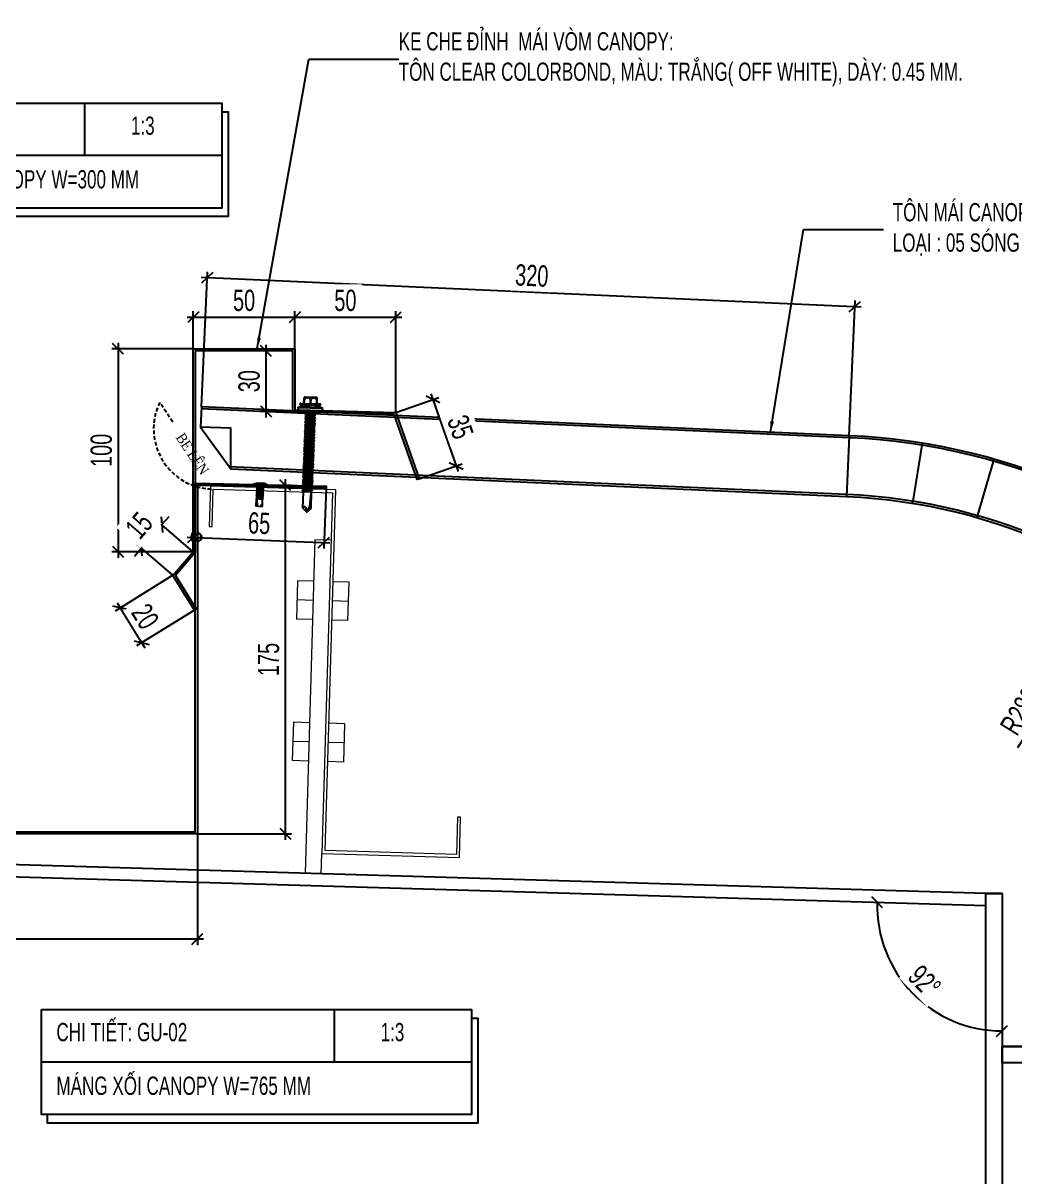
# Model space of a CAD drawing. Header units: inches. Extents: x 340055 to 349452, y -34649 to -30845.
# Drawn here: x 343013.4 to 343176.6, y -33202.3 to -33012.4 of the extents above; entities that cross this region are included whole.
import ezdxf

# ---------------------------------------------------------------- set-up
doc = ezdxf.new("R2010")
doc.units = ezdxf.units.IN
doc.header["$MEASUREMENT"] = 0
doc.linetypes.add('DASHED2', pattern=[9.525, 6.35, -3.175])
doc.linetypes.add('XKITLINE00', pattern=[0])
for name, color, linetype in [('2', 2, 'Continuous'), ('3', 3, 'Continuous'), ('8', 8, 'Continuous'), ('flashing', 6, 'Continuous'), ('ROOFING', 4, 'Continuous'), ('STRUCTURE', 1, 'Continuous')]:
    doc.layers.add(name, color=color, linetype=linetype)
doc.layers.add('Bolt', color=7, linetype='Continuous', lineweight=0)
doc.layers.add('PART', color=20, linetype='Continuous', lineweight=9)
doc.styles.add('DIM', font='SIMPLEX.shx', dxfattribs={"width": 0.7, "bigfont": 'EXTFONT.shx'})
doc.styles.add('ST1H', font='vnshxh.shx', dxfattribs={"width": 0.7})
doc.dimstyles.new('3', dxfattribs={"dimtxt": 3.5, "dimasz": 1.8, "dimexe": 1, "dimexo": 0, "dimgap": 1, "dimtad": 1, "dimdec": 0, "dimlfac": 3, "dimzin": 0, "dimdsep": 46, "dimtxsty": 'ST1H', "dimblk": 'OBLIQUE', "dimcen": 1, "dimdle": 1, "dimclrd": 8, "dimclre": 8, "dimclrt": 3, "dimadec": 0, "dimazin": 0, "dimtfac": 1, "dimtdec": 0, "dimtix": 1, "dimtofl": 0, "dimtmove": 1, "dimatfit": 3, "dimfxl": 0, "dimtolj": 1, "dimtzin": 0, "dimlwd": -1, "dimlwe": -1, "dimarcsym": 0})

# ---------------------------------------------------------------- blocks, each defined once
blk = doc.blocks.new('A$C26A6701F')
at = {"layer": 'STRUCTURE', "color": 1, "linetype": 'Continuous'}
for p, q in [((0, 17.21), (1.33, 17.54)), ((0, 17.08), (0, 17.21)), ((0, 17.21), (4, 17.21)), ((0.4, 17.84), (3.6, 17.84)), ((0.4, 17.57), (1.2, 17.57)), ((0.93, 17.84), (0.93, 18.77)), ((0.97, 17.84), (1.03, 18.61)), ((1.07, 18.91), (2.93, 18.91)), ((1.2, 17.57), (2.8, 17.57)), ((1.33, 17.54), (1.33, 17.57)), ((1.33, 17.54), (2.67, 17.54)), ((1.91, 18.61), (1.97, 17.84)), ((2.04, 17.84), (2.1, 18.61)), ((2.67, 17.54), (2.67, 17.57)), ((2.67, 17.54), (4, 17.21)), ((2.8, 17.57), (3.6, 17.57)), ((2.97, 18.61), (3.04, 17.84)), ((3.07, 17.84), (3.07, 18.77)), ((4, 17.21), (4, 17.08)), ((4, 17.08), (0, 17.08)), ((3.94, 16.71), (0.06, 16.71)), ((1.13, 15.25), (2.9, 15.52)), ((1.39, 15.45), (1.13, 15.25)), ((1.13, 15.25), (1.39, 15.14)), ((1.19, 16.71), (1.14, 16.67)), ((1.14, 16.67), (1.4, 16.71)), ((1.14, 16.67), (1.4, 16.56)), ((1.14, 16.2), (2.91, 16.47)), ((1.4, 16.4), (1.14, 16.2)), ((1.14, 16.2), (1.39, 16.09)), ((1.14, 15.72), (2.91, 16)), ((1.4, 15.93), (1.14, 15.72)), ((1.14, 15.72), (1.39, 15.61)), ((1.39, 16.09), (2.73, 16.28)), ((1.39, 15.93), (1.39, 16.09)), ((1.39, 15.61), (2.73, 15.81)), ((2.7, 15.64), (1.39, 15.45)), ((1.39, 15.45), (1.39, 15.61)), ((1.39, 15.14), (2.73, 15.33)), ((1.4, 16.56), (2.42, 16.71)), ((2.71, 16.59), (1.4, 16.4)), ((1.4, 16.4), (1.4, 16.56)), ((2.71, 16.11), (1.4, 15.93)), ((2.7, 15.64), (2.7, 15.8)), ((2.7, 15.64), (2.9, 15.52)), ((2.7, 15.16), (2.7, 15.33)), ((2.71, 16.59), (2.71, 16.71)), ((2.71, 16.59), (2.91, 16.47)), ((2.71, 16.11), (2.71, 16.28)), ((2.71, 16.11), (2.91, 16)), ((2.73, 16.28), (2.91, 16.47)), ((2.73, 15.81), (2.91, 16)), ((2.73, 15.33), (2.9, 15.52)), ((1.12, 14.3), (2.9, 14.57)), ((1.39, 14.5), (1.12, 14.3)), ((1.12, 14.3), (1.38, 14.19)), ((1.12, 13.82), (2.9, 14.1)), ((1.39, 14.03), (1.12, 13.82)), ((1.12, 13.82), (1.38, 13.72)), ((1.12, 13.35), (2.89, 13.63)), ((1.38, 13.56), (1.12, 13.35)), ((1.12, 13.35), (1.38, 13.24)), ((1.13, 14.77), (2.9, 15.05)), ((1.39, 14.98), (1.13, 14.77)), ((1.13, 14.77), (1.39, 14.66)), ((1.38, 14.19), (2.72, 14.38)), ((1.38, 14.03), (1.38, 14.19)), ((1.38, 13.72), (2.72, 13.91)), ((2.69, 13.74), (1.38, 13.56)), ((1.38, 13.56), (1.38, 13.72)), ((1.38, 13.24), (2.72, 13.44)), ((2.7, 15.16), (1.39, 14.98)), ((1.39, 14.98), (1.39, 15.14)), ((1.39, 14.66), (2.73, 14.86)), ((2.7, 14.69), (1.39, 14.5)), ((1.39, 14.5), (1.39, 14.67)), ((2.7, 14.21), (1.39, 14.03)), ((2.69, 13.74), (2.69, 13.91)), ((2.69, 13.74), (2.89, 13.63)), ((2.69, 13.43), (2.69, 13.27)), ((2.7, 15.16), (2.9, 15.05)), ((2.7, 14.69), (2.7, 14.85)), ((2.7, 14.69), (2.9, 14.57)), ((2.7, 14.21), (2.7, 14.38)), ((2.7, 14.21), (2.9, 14.1)), ((2.72, 14.38), (2.9, 14.57)), ((2.72, 13.91), (2.9, 14.1)), ((2.72, 13.44), (2.89, 13.63)), ((2.73, 14.86), (2.9, 15.05)), ((1.1, 11.93), (2.88, 12.2)), ((1.36, 12.13), (1.1, 11.93)), ((1.1, 11.93), (1.36, 11.82)), ((1.1, 11.45), (2.87, 11.73)), ((1.36, 11.66), (1.1, 11.45)), ((1.1, 11.45), (1.36, 11.34)), ((1.11, 12.88), (2.89, 13.15)), ((1.38, 13.08), (1.11, 12.88)), ((1.11, 12.88), (1.37, 12.77)), ((1.11, 12.4), (2.88, 12.68)), ((1.37, 12.61), (1.11, 12.4)), ((1.11, 12.4), (1.37, 12.29)), ((2.68, 12.32), (1.36, 12.13)), ((1.36, 11.82), (2.7, 12.01)), ((2.67, 11.84), (1.36, 11.66)), ((1.36, 11.66), (1.36, 11.82)), ((1.36, 11.34), (2.7, 11.54)), ((1.37, 12.77), (2.71, 12.96)), ((2.68, 12.79), (1.37, 12.61)), ((1.37, 12.61), (1.37, 12.77)), ((1.37, 12.29), (2.71, 12.49)), ((1.37, 12.13), (1.37, 12.29)), ((2.69, 13.27), (1.38, 13.08)), ((1.38, 13.24), (1.38, 13.08)), ((2.66, 11.37), (2.67, 11.53)), ((2.67, 11.84), (2.67, 12.01)), ((2.67, 11.84), (2.87, 11.73)), ((2.68, 12.79), (2.68, 12.96)), ((2.68, 12.79), (2.88, 12.68)), ((2.68, 12.32), (2.68, 12.48)), ((2.68, 12.32), (2.88, 12.2)), ((2.69, 13.27), (2.89, 13.15)), ((2.7, 12.01), (2.88, 12.2)), ((2.7, 11.54), (2.87, 11.73)), ((2.71, 12.96), (2.89, 13.15)), ((2.71, 12.49), (2.88, 12.68)), ((1.08, 9.55), (2.86, 9.83)), ((1.34, 9.76), (1.08, 9.55)), ((1.08, 9.55), (1.34, 9.45)), ((1.09, 10.98), (2.86, 11.25)), ((1.35, 11.18), (1.09, 10.98)), ((1.09, 10.98), (1.35, 10.87)), ((1.09, 10.5), (2.86, 10.78)), ((1.35, 10.71), (1.09, 10.5)), ((1.09, 10.5), (1.35, 10.39)), ((1.09, 10.03), (2.86, 10.3)), ((1.35, 10.23), (1.09, 10.03)), ((1.09, 10.03), (1.34, 9.92)), ((1.34, 9.92), (2.68, 10.11)), ((2.65, 9.95), (1.34, 9.76)), ((1.34, 9.92), (1.34, 9.76)), ((1.34, 9.45), (2.68, 9.64)), ((2.66, 11.37), (1.35, 11.18)), ((1.35, 11.18), (1.36, 11.34)), ((1.35, 10.87), (2.69, 11.06)), ((2.66, 10.89), (1.35, 10.71)), ((1.35, 10.71), (1.35, 10.87)), ((1.35, 10.39), (2.69, 10.59)), ((2.66, 10.42), (1.35, 10.23)), ((1.35, 10.23), (1.35, 10.39)), ((2.65, 10.1), (2.65, 9.95)), ((2.65, 9.95), (2.86, 9.83)), ((2.65, 9.47), (2.65, 9.64)), ((2.66, 11.37), (2.86, 11.25)), ((2.66, 10.89), (2.67, 11.06)), ((2.66, 10.89), (2.86, 10.78)), ((2.66, 10.42), (2.66, 10.58)), ((2.66, 10.42), (2.86, 10.3)), ((2.68, 10.11), (2.86, 10.3)), ((2.68, 9.64), (2.86, 9.83)), ((2.69, 11.06), (2.86, 11.25)), ((2.69, 10.59), (2.86, 10.78)), ((1.06, 8.13), (2.84, 8.41)), ((1.33, 8.34), (1.06, 8.13)), ((1.06, 8.13), (1.32, 8.02)), ((1.06, 7.65), (2.83, 7.93)), ((1.32, 7.86), (1.06, 7.65)), ((1.06, 7.65), (1.32, 7.55)), ((1.07, 8.6), (2.84, 8.88)), ((1.33, 8.81), (1.07, 8.6)), ((1.07, 8.6), (1.33, 8.5)), ((1.08, 9.08), (2.85, 9.36)), ((1.34, 9.29), (1.08, 9.08)), ((1.08, 9.08), (1.34, 8.97)), ((1.32, 8.02), (2.66, 8.22)), ((2.63, 8.05), (1.32, 7.86)), ((1.32, 7.86), (1.32, 8.02)), ((1.32, 7.55), (2.66, 7.74)), ((2.64, 9), (1.33, 8.81)), ((1.33, 8.81), (1.34, 8.97)), ((1.33, 8.5), (2.67, 8.69)), ((2.64, 8.52), (1.33, 8.34)), ((1.33, 8.34), (1.33, 8.5)), ((2.65, 9.47), (1.34, 9.29)), ((1.34, 9.29), (1.34, 9.45)), ((1.34, 8.97), (2.67, 9.17)), ((2.63, 8.05), (2.63, 8.21)), ((2.63, 8.05), (2.83, 7.93)), ((2.63, 7.57), (2.63, 7.74)), ((2.64, 9), (2.64, 9.16)), ((2.64, 9), (2.84, 8.88)), ((2.64, 8.52), (2.64, 8.69)), ((2.64, 8.52), (2.84, 8.41)), ((2.65, 9.47), (2.85, 9.36)), ((2.66, 8.22), (2.84, 8.41)), ((2.66, 7.74), (2.83, 7.93)), ((2.67, 9.17), (2.85, 9.36)), ((2.67, 8.69), (2.84, 8.88)), ((1.04, 5.76), (2.81, 6.03)), ((1.3, 5.96), (1.04, 5.76)), ((1.04, 5.76), (1.3, 5.65)), ((1.05, 6.71), (2.83, 6.98)), ((1.31, 6.91), (1.05, 6.71)), ((1.05, 6.71), (1.31, 6.6)), ((1.05, 6.23), (2.82, 6.51)), ((1.31, 6.44), (1.05, 6.23)), ((1.05, 6.23), (1.31, 6.12)), ((1.06, 7.18), (2.83, 7.46)), ((1.32, 7.39), (1.06, 7.18)), ((1.06, 7.18), (1.32, 7.07)), ((2.61, 6.15), (1.3, 5.96)), ((1.3, 5.96), (1.31, 6.12)), ((1.3, 5.65), (2.64, 5.84)), ((2.63, 7.1), (1.31, 6.91)), ((1.31, 6.6), (2.65, 6.79)), ((2.62, 6.62), (1.31, 6.44)), ((1.31, 6.44), (1.31, 6.6)), ((1.31, 6.12), (2.64, 6.32)), ((2.63, 7.57), (1.32, 7.39)), ((1.32, 7.39), (1.32, 7.55)), ((1.32, 7.07), (2.66, 7.27)), ((1.32, 6.91), (1.32, 7.07)), ((2.61, 6.15), (2.62, 6.31)), ((2.61, 6.15), (2.81, 6.03)), ((2.61, 5.67), (2.61, 5.84)), ((2.62, 6.62), (2.62, 6.79)), ((2.62, 6.62), (2.82, 6.51)), ((2.63, 7.57), (2.83, 7.46)), ((2.63, 7.1), (2.63, 7.26)), ((2.63, 7.1), (2.83, 6.98)), ((2.64, 6.32), (2.82, 6.51)), ((2.64, 5.84), (2.81, 6.03)), ((2.65, 6.79), (2.83, 6.98)), ((2.66, 7.27), (2.83, 7.46)), ((1.02, 3.86), (2.8, 4.14)), ((1.28, 4.07), (1.02, 3.86)), ((1.02, 3.86), (1.28, 3.75)), ((1.03, 4.81), (2.81, 5.09)), ((1.29, 5.02), (1.03, 4.81)), ((1.03, 4.81), (1.29, 4.7)), ((1.03, 4.33), (2.8, 4.61)), ((1.29, 4.54), (1.03, 4.33)), ((1.03, 4.33), (1.28, 4.23)), ((1.04, 5.28), (2.81, 5.56)), ((1.3, 5.49), (1.04, 5.28)), ((1.04, 5.28), (1.29, 5.17)), ((1.28, 4.23), (2.62, 4.42)), ((2.62, 4.25), (1.28, 4.07)), ((1.28, 4.07), (1.28, 4.23)), ((1.28, 3.75), (2.62, 3.95)), ((1.29, 5.17), (2.63, 5.37)), ((2.6, 5.2), (1.29, 5.02)), ((1.29, 5.01), (1.29, 5.17)), ((1.29, 4.7), (2.63, 4.9)), ((2.6, 4.72), (1.29, 4.54)), ((1.29, 4.54), (1.29, 4.7)), ((2.61, 5.67), (1.3, 5.49)), ((1.3, 5.49), (1.3, 5.65)), ((2.6, 5.2), (2.61, 5.36)), ((2.6, 5.2), (2.81, 5.09)), ((2.6, 4.72), (2.6, 4.89)), ((2.6, 4.72), (2.8, 4.61)), ((2.61, 5.67), (2.81, 5.56)), ((2.62, 4.42), (2.8, 4.61)), ((2.62, 4.25), (2.62, 4.41)), ((2.8, 4.14), (2.62, 4.25)), ((2.62, 3.95), (2.8, 4.14)), ((2.62, 3.78), (2.62, 3.95)), ((2.63, 5.37), (2.81, 5.56)), ((2.63, 4.9), (2.81, 5.09)), ((1.28, 3.59), (1.02, 3.38)), ((1.02, 3.38), (2.31, 3.59)), ((1.02, 3.38), (1.28, 3.28)), ((1.27, 0.62), (1.28, 3.28)), ((1.28, 3.59), (1.28, 3.75)), ((2.35, 3.74), (1.28, 3.59)), ((1.28, 3.28), (2.21, 3.41)), ((2.38, 0.96), (2.56, 3.71)), ((2.62, 3.78), (2.52, 3.77)), ((2.52, 3.46), (2.61, 3.47)), ((2.54, 3.62), (2.79, 3.66)), ((2.6, 0.61), (2.61, 3.47)), ((2.61, 3.47), (2.79, 3.66)), ((2.79, 3.66), (2.62, 3.78)), ((1.27, 0.62), (1.41, 0.81)), ((1.27, 0.62), (1.88, 0.02)), ((1.67, 0.81), (1.98, 0.02)), ((1.96, 0.08), (2.26, 0.64)), ((1.98, 0.02), (2.6, 0.61))]:
    blk.add_line(p, q, dxfattribs=at)
for centre, major_axis, ratio, start_param, end_param in [((0.42, 17.71), (0.0956, 0.0956), 1, 0.954633, 3.757756), ((1.07, 18.77), (-0.0943, 0.0943), 1, -0.785398, 0.785398), ((1.47, 18.04), (0.508, 0.508), 1, 0.131933, 1.438864), ((2.54, 18.04), (0.508, 0.508), 1, 0.131933, 1.438864), ((2.93, 18.77), (-0.0943, 0.0943), 1, 3.926991, 5.497787), ((3.55, 17.71), (-0.1, 0.1), 1, 2.701137, 5.152845), ((-1.11, 16.72), (-0.822, 0.822), 1, 3.915086, 4.236522), ((5.1, 16.72), (-1.15, 0.17), 0.90746, -0.177273, 0.177273), ((2.44, 3.68), (0.0836, 0.0836), 1, 5.766736, 8.502032), ((1.82, 3.74), (0.363, 0.363), 1, 4.808661, 5.407478), ((1.54, 0.72), (0.111, 0.111), 1, 6.085329, 8.011019), ((1.93, 0.09), (0.0625, 0.0625), 1, 3.247504, 4.535451), ((1.79, 0.99), (0.416, 0.416), 1, 4.859665, 5.449971)]:
    blk.add_ellipse(centre, major_axis=major_axis, ratio=ratio, start_param=start_param, end_param=end_param, dxfattribs=at)
blk = doc.blocks.new('HFR-1')
at = {"layer": 'STRUCTURE', "color": 1, "linetype": 'Continuous'}
for p, q in [((-5.5, 0), (5.5, 0)), ((-5.24, 0.81), (-3.37, 1.5)), ((5.24, 0.81), (3.37, 1.5)), ((-2.43, -1.21), (-2.95, -1.58)), ((-2.95, -1.58), (-2.43, -1.92)), ((-2.43, -1.92), (-2.95, -2.29)), ((-2.95, -2.29), (-2.43, -2.63)), ((-2.43, -2.63), (-2.95, -3)), ((-2.95, -3), (-2.43, -3.34)), ((-2.43, -3.34), (-2.95, -3.72)), ((-2.95, -3.72), (-2.43, -4.05)), ((-2.43, -4.05), (-2.95, -4.43)), ((-2.95, -4.43), (-2.43, -4.76)), ((-2.43, -4.76), (-2.95, -5.14)), ((-2.95, -5.14), (-2.43, -5.48)), ((-2.43, -5.48), (-2.95, -5.85)), ((-2.95, -5.85), (-2.43, -6.19)), ((-2.43, -6.19), (-2.95, -6.56)), ((-2.95, -6.56), (-2.43, -6.9)), ((-2.43, -6.9), (-2.95, -7.27)), ((-2.95, -7.27), (-2.43, -7.61)), ((-2.43, -7.61), (-2.95, -7.98)), ((-2.95, -7.98), (-2.43, -8.32)), ((-2.43, -8.32), (-2.95, -8.69)), ((-2.95, -8.69), (-2.43, -9.03)), ((-2.43, -9.03), (-2.95, -9.4)), ((-2.95, -9.4), (-2.43, -9.74)), ((-2.94, -1.59), (2.9, -1.42)), ((-2.94, -2.3), (2.9, -2.13)), ((-2.94, -3.01), (2.9, -2.84)), ((-2.94, -3.72), (2.9, -3.55)), ((-2.94, -4.43), (2.9, -4.26)), ((-2.94, -5.14), (2.9, -4.98)), ((-2.94, -5.85), (2.9, -5.69)), ((-2.94, -6.56), (2.9, -6.4)), ((-2.94, -7.27), (2.9, -7.11)), ((-2.94, -7.99), (2.9, -7.82)), ((-2.94, -8.7), (2.9, -8.53)), ((-2.94, -9.41), (2.9, -9.24)), ((2.44, -1.07), (-2.43, -1.21)), ((2.44, -1.78), (-2.43, -1.92)), ((-2.43, -1.92), (2.44, -1.78)), ((-2.43, -2.63), (2.44, -2.49)), ((2.44, -2.49), (-2.43, -2.63)), ((-2.43, -3.34), (2.44, -3.2)), ((2.44, -3.2), (-2.43, -3.34)), ((-2.43, -4.05), (2.44, -3.91)), ((2.44, -3.91), (-2.43, -4.05)), ((-2.43, -4.76), (2.44, -4.62)), ((2.44, -4.62), (-2.43, -4.76)), ((-2.43, -5.48), (2.44, -5.34)), ((2.44, -5.34), (-2.43, -5.48)), ((-2.43, -6.19), (2.44, -6.05)), ((2.44, -6.05), (-2.43, -6.19)), ((-2.43, -6.9), (2.44, -6.76)), ((2.44, -6.76), (-2.43, -6.9)), ((-2.43, -7.61), (2.44, -7.47)), ((2.44, -7.47), (-2.43, -7.61)), ((-2.43, -8.32), (2.44, -8.18)), ((2.44, -8.18), (-2.43, -8.32)), ((-2.43, -9.03), (2.44, -8.89)), ((2.44, -8.89), (-2.43, -9.03)), ((2.9, -1.42), (2.44, -1.07)), ((2.44, -1.78), (2.9, -1.42)), ((2.9, -2.13), (2.44, -1.78)), ((2.44, -2.49), (2.9, -2.13)), ((2.9, -2.84), (2.44, -2.49)), ((2.44, -3.2), (2.9, -2.84)), ((2.9, -3.55), (2.44, -3.2)), ((2.44, -3.91), (2.9, -3.55)), ((2.9, -4.26), (2.44, -3.91)), ((2.44, -4.62), (2.9, -4.26)), ((2.9, -4.98), (2.44, -4.62)), ((2.44, -5.34), (2.9, -4.98)), ((2.9, -5.69), (2.44, -5.34)), ((2.44, -6.05), (2.9, -5.69)), ((2.9, -6.4), (2.44, -6.05)), ((2.44, -6.76), (2.9, -6.4)), ((2.9, -7.11), (2.44, -6.76)), ((2.44, -7.47), (2.9, -7.11)), ((2.9, -7.82), (2.44, -7.47)), ((2.44, -8.18), (2.9, -7.82)), ((2.9, -8.53), (2.44, -8.18)), ((2.44, -8.89), (2.9, -8.53)), ((2.9, -9.24), (2.44, -8.89)), ((2.44, -9.6), (2.9, -9.24)), ((-2.43, -9.74), (-2.95, -10.11)), ((-2.95, -10.11), (-2.43, -10.45)), ((-2.43, -10.45), (-2.95, -10.82)), ((-2.95, -10.82), (-2.43, -11.16)), ((-2.43, -11.16), (-2.95, -11.53)), ((-2.95, -11.53), (-2.43, -11.87)), ((-2.94, -10.12), (1.52, -9.99)), ((-2.94, -10.83), (1.31, -10.71)), ((-2.94, -11.54), (0.86, -11.43)), ((-2.5, -17.43), (-2.5, -11.83)), ((-2.5, -17.43), (-1.99, -16.71)), ((-2.5, -17.43), (-0.19, -19.67)), ((-2.43, -9.74), (2.44, -9.6)), ((2.44, -9.6), (-2.43, -9.74)), ((1.4, -10.34), (-2.43, -10.45)), ((-2.43, -10.45), (1.4, -10.34)), ((-2.43, -11.16), (1.15, -11.06)), ((1.15, -11.06), (-2.43, -11.16)), ((-2.43, -11.87), (0.36, -11.79)), ((-1.02, -16.72), (0.2, -19.68)), ((0.11, -19.44), (1.22, -17.34)), ((0.2, -19.68), (2.5, -17.45)), ((1.64, -16.13), (2.28, -10.16)), ((2.17, -9.97), (2.9, -9.95)), ((2.2, -11.74), (2.44, -11.73)), ((2.22, -11.39), (2.9, -11.37)), ((2.24, -11.03), (2.44, -11.02)), ((2.44, -11.02), (2.24, -11.03)), ((2.26, -10.68), (2.9, -10.66)), ((2.44, -10.31), (2.27, -10.31)), ((2.27, -10.31), (2.44, -10.31)), ((2.9, -9.95), (2.44, -9.6)), ((2.44, -10.31), (2.9, -9.95)), ((2.9, -10.66), (2.44, -10.31)), ((2.44, -11.02), (2.9, -10.66)), ((2.9, -11.37), (2.44, -11.02)), ((2.44, -11.73), (2.9, -11.37)), ((2.5, -17.45), (2.5, -11.68))]:
    blk.add_line(p, q, dxfattribs=at)
at = {"layer": 'STRUCTURE', "color": 1, "linetype": 'Continuous', "ltscale": 8}
for p in [(-3.37, 1.5), (3.37, 1.5)]:
    blk.add_line(p, (0, 1.5), dxfattribs=at)
at = {"layer": 'STRUCTURE', "color": 1, "linetype": 'DASHED2'}
for p in [(-1.93, 1.5), (1.93, 1.5)]:
    blk.add_line(p, (0, 0), dxfattribs=at)
at = {"layer": 'STRUCTURE', "color": 1, "linetype": 'Continuous', "ltscale": 8}
for centre, start, end in [((-4.73, 0.2), 130.41001, 194.80618), ((4.73, 0.2), 345.19382, 49.58999)]:
    blk.add_arc(centre, 0.801, start, end, dxfattribs=at)
at = {"layer": 'STRUCTURE', "color": 1, "linetype": 'Continuous'}
for centre, radius, start, end in [((-7.27, -8.97), 9.14, 58.06501, 78.8402), ((5.11, -3.81), 3.83, 84.20393, 134.36205), ((-1.51, -17.05), 0.59, 34.23018, 144.5641), ((-0.51, -10.07), 1.93, 296.60409, 355.39217), ((-0.56, -16.05), 2.2, 324.00482, 357.82685), ((1.85, -10.28), 0.444, 15.97616, 172.6971), ((0.01, -19.41), 0.331, 231.63478, 305.42875)]:
    blk.add_arc(centre, radius, start, end, dxfattribs=at)
blk = doc.blocks.new('RIVET')
at = {"color": 8}
for p, q in [((-3.91, 1.08), (-4.17, 0)), ((-4.17, 0), (-3.91, -1.08)), ((-3.91, -1.08), (-3.91, 1.08)), ((-3.54, -1.32), (-3.54, 1.32)), ((-0.96, -1.25), (-0.96, 1.25)), ((-0.96, 1.25), (-0.06, 1.25)), ((0, 1.31), (0, 2.44)), ((0, -1.31), (0, 1.31)), ((0.06, 2.5), (0.09, 2.5)), ((0.14, 2.47), (0.68, 1.38)), ((0.14, -2.47), (0.14, 2.47)), ((0.75, 1.1), (0.75, -1.1)), ((0.92, 0.69), (0.75, 0.69)), ((0.92, -0.69), (0.92, 0.69)), ((-0.06, -1.25), (-0.96, -1.25)), ((0, -2.44), (0, -1.31)), ((0.09, -2.5), (0.06, -2.5)), ((0.68, -1.38), (0.14, -2.47)), ((0.92, -0.69), (0.75, -0.69))]:
    blk.add_line(p, q, dxfattribs=at)
for centre, radius, start, end in [((-3.41, 0.7), 0.634, 101.5667, 142.2309), ((-2.52, -0.13), 1.78, 64.6352, 125.2369), ((-0.91, 2.96), 1.71, 240.4783, 268.3625), ((-0.06, 1.31), 0.0625, 270, 0), ((0.06, 2.44), 0.0625, 90, 180), ((0.09, 2.44), 0.0625, 26.5651, 90), ((0.12, 1.1), 0.625, 0, 26.5651), ((5.37, 0.62), 4.45, 179.0778, 187.9518), ((5.77, -0.64), 4.85, 172.415, 180.5555), ((-3.41, -0.7), 0.634, 217.7691, 258.4333), ((-2.52, 0.13), 1.78, 234.7631, 295.3648), ((-0.91, -2.96), 1.71, 91.6375, 119.5217), ((-0.06, -1.31), 0.0625, 0, 90), ((0.06, -2.44), 0.0625, 180, 270), ((0.09, -2.44), 0.0625, 270, 333.4349), ((0.12, -1.1), 0.625, 333.4349, 0)]:
    blk.add_arc(centre, radius, start, end, dxfattribs=at)
blk = doc.blocks.new('_Oblique')
at = {"color": 0, "linetype": 'ByBlock', "lineweight": -2}
blk.add_line((-0.5, -0.5), (0.5, 0.5), dxfattribs=at)
blk = doc.blocks.new('*D564')
at = {"color": 8, "linetype": 'Continuous', "transparency": 16777216}
blk.add_line((343177.03, -33131.63), (343194.05, -33104.31), dxfattribs=at)
at = {"layer": 'Defpoints', "color": 0, "transparency": 16777216}
for p in [(343194.05, -33104.31), (343144.7, -33183.54)]:
    blk.add_point(p, dxfattribs=at)
at = {"color": 8, "transparency": 16777216, "xscale": 1.8, "yscale": 1.8, "zscale": 1.8, "rotation": 58.08450899002005}
blk.add_blockref('_Oblique', (343194.05, -33104.31), dxfattribs=at)
at = {"color": 3, "transparency": 16777216, "insert": (343177.51, -33125.66), "char_height": 3.5, "attachment_point": 5, "rotation": 58.0845, "style": 'ST1H', "bg_fill": 3, "box_fill_scale": 1.25, "bg_fill_color": 256, "bg_fill_true_color": 13158600, "bg_fill_transparency": 0}
blk.add_mtext('\\A1;R280', dxfattribs=at)
blk = doc.blocks.new('*D574')
at = {"color": 8, "linetype": 'Continuous', "transparency": 16777216}
for p, q in [((343151.25, -33059.13), (343042.65, -33054.28)), ((343042.7, -33075.55), (343043.69, -33053.33)), ((343149.31, -33080.31), (343150.3, -33058.08))]:
    blk.add_line(p, q, dxfattribs=at)
at = {"layer": 'Defpoints', "color": 0, "transparency": 16777216}
for p in [(343043.65, -33054.33), (343042.7, -33075.55), (343149.31, -33080.31)]:
    blk.add_point(p, dxfattribs=at)
at = {"color": 8, "transparency": 16777216, "xscale": 1.8, "yscale": 1.8, "zscale": 1.8}
for p, rotation in [((343043.65, -33054.33), 177.4461271072635), ((343150.25, -33059.08), 357.4461271072635)]:
    blk.add_blockref('_Oblique', p, dxfattribs=dict(at, rotation=rotation))
at = {"color": 3, "transparency": 16777216, "insert": (343097.07, -33053.96), "char_height": 3.5, "attachment_point": 5, "rotation": 357.4461, "style": 'ST1H', "bg_fill": 3, "box_fill_scale": 1.25, "bg_fill_color": 256, "bg_fill_true_color": 13158600, "bg_fill_transparency": 0}
blk.add_mtext('\\A1;320', dxfattribs=at)
blk = doc.blocks.new('*D652')
at = {"color": 8, "linetype": 'Continuous', "transparency": 16777216}
for p, q in [((342948.7, -33145.8), (342948.7, -33164.12)), ((343042.03, -33145.8), (343042.03, -33164.12)), ((342947.7, -33163.12), (343043.03, -33163.12))]:
    blk.add_line(p, q, dxfattribs=at)
at = {"layer": 'Defpoints', "color": 0, "transparency": 16777216}
for p in [(342948.7, -33145.8), (343042.03, -33145.8), (343042.03, -33163.12)]:
    blk.add_point(p, dxfattribs=at)
at = {"color": 8, "transparency": 16777216, "xscale": 1.8, "yscale": 1.8, "zscale": 1.8, "rotation": 180}
blk.add_blockref('_Oblique', (342948.7, -33163.12), dxfattribs=at)
at = {"color": 8, "transparency": 16777216, "xscale": 1.8, "yscale": 1.8, "zscale": 1.8}
blk.add_blockref('_Oblique', (343042.03, -33163.12), dxfattribs=at)
at = {"color": 3, "transparency": 16777216, "insert": (342995.36, -33160.37), "char_height": 3.5, "attachment_point": 5, "style": 'ST1H', "bg_fill": 3, "box_fill_scale": 1.25, "bg_fill_color": 256, "bg_fill_true_color": 13158600, "bg_fill_transparency": 0}
blk.add_mtext('\\A1;280', dxfattribs=at)
blk = doc.blocks.new('*D653')
at = {"color": 8, "linetype": 'Continuous', "transparency": 16777216}
for p, q in [((343042.03, -33088.44), (343057.51, -33088.44)), ((343056.51, -33146.8), (343056.51, -33087.44)), ((343042.03, -33145.8), (343057.51, -33145.8))]:
    blk.add_line(p, q, dxfattribs=at)
at = {"layer": 'Defpoints', "color": 0, "transparency": 16777216}
for p in [(343042.03, -33088.44), (343056.51, -33088.44), (343042.03, -33145.8)]:
    blk.add_point(p, dxfattribs=at)
at = {"color": 8, "transparency": 16777216, "xscale": 1.8, "yscale": 1.8, "zscale": 1.8}
for p, rotation in [((343056.51, -33088.44), 90), ((343056.51, -33145.8), 270)]:
    blk.add_blockref('_Oblique', p, dxfattribs=dict(at, rotation=rotation))
at = {"color": 3, "transparency": 16777216, "insert": (343053.76, -33117.12), "char_height": 3.5, "attachment_point": 5, "rotation": 90, "style": 'ST1H', "bg_fill": 3, "box_fill_scale": 1.25, "bg_fill_color": 256, "bg_fill_true_color": 13158600, "bg_fill_transparency": 0}
blk.add_mtext('\\A1;175', dxfattribs=at)
blk = doc.blocks.new('*D654')
at = {"color": 8, "linetype": 'Continuous', "transparency": 16777216}
for p, q in [((343041.7, -33088.09), (343041.31, -33098.05)), ((343063.21, -33088.93), (343062.82, -33098.89)), ((343040.35, -33097.01), (343063.86, -33097.93))]:
    blk.add_line(p, q, dxfattribs=at)
at = {"layer": 'Defpoints', "color": 0, "transparency": 16777216}
for p in [(343041.7, -33088.09), (343063.21, -33088.93), (343062.86, -33097.89)]:
    blk.add_point(p, dxfattribs=at)
at = {"color": 8, "transparency": 16777216, "xscale": 1.8, "yscale": 1.8, "zscale": 1.8}
for p, rotation in [((343041.35, -33097.05), 177.7587447808761), ((343062.86, -33097.89), 357.7587447808761)]:
    blk.add_blockref('_Oblique', p, dxfattribs=dict(at, rotation=rotation))
at = {"color": 3, "transparency": 16777216, "insert": (343052.21, -33094.72), "char_height": 3.5, "attachment_point": 5, "rotation": 357.7587, "style": 'ST1H', "bg_fill": 3, "box_fill_scale": 1.25, "bg_fill_color": 256, "bg_fill_true_color": 13158600, "bg_fill_transparency": 0}
blk.add_mtext('\\A1;65', dxfattribs=at)
blk = doc.blocks.new('*D655')
at = {"color": 8, "linetype": 'Continuous', "transparency": 16777216}
for p, q in [((343041.36, -33066.01), (343027.98, -33066.01)), ((343028.98, -33065.01), (343028.98, -33100.4)), ((343041.36, -33099.4), (343027.98, -33099.4))]:
    blk.add_line(p, q, dxfattribs=at)
at = {"layer": 'Defpoints', "color": 0, "transparency": 16777216}
for p in [(343041.36, -33066.01), (343028.98, -33099.4), (343041.36, -33099.4)]:
    blk.add_point(p, dxfattribs=at)
at = {"color": 8, "transparency": 16777216, "xscale": 1.8, "yscale": 1.8, "zscale": 1.8}
for p, rotation in [((343028.98, -33066.01), 90), ((343028.98, -33099.4), 270)]:
    blk.add_blockref('_Oblique', p, dxfattribs=dict(at, rotation=rotation))
at = {"color": 3, "transparency": 16777216, "insert": (343026.23, -33082.71), "char_height": 3.5, "attachment_point": 5, "rotation": 90, "style": 'ST1H', "bg_fill": 3, "box_fill_scale": 1.25, "bg_fill_color": 256, "bg_fill_true_color": 13158600, "bg_fill_transparency": 0}
blk.add_mtext('\\A1;100', dxfattribs=at)
blk = doc.blocks.new('*D656')
at = {"color": 8, "linetype": 'Continuous', "transparency": 16777216}
for p, q in [((343041.36, -33099.4), (343035.44, -33094.29)), ((343036.19, -33094.94), (343037.37, -33093.58)), ((343038.01, -33103.28), (343032.09, -33098.17)), ((343032.84, -33098.82), (343031.67, -33100.18))]:
    blk.add_line(p, q, dxfattribs=at)
at = {"layer": 'Defpoints', "color": 0, "transparency": 16777216}
for p in [(343041.36, -33099.4), (343038.01, -33103.28)]:
    blk.add_point(p, dxfattribs=at)
at = {"color": 8, "transparency": 16777216, "xscale": 1.8, "yscale": 1.8, "zscale": 1.8}
for p, rotation in [((343036.19, -33094.94), 229.1969801475101), ((343032.84, -33098.82), 49.19698014751011)]:
    blk.add_blockref('_Oblique', p, dxfattribs=dict(at, rotation=rotation))
at = {"color": 3, "transparency": 16777216, "insert": (343032.44, -33095.08), "char_height": 3.5, "attachment_point": 5, "rotation": 49.197, "style": 'ST1H', "bg_fill": 3, "box_fill_scale": 1.25, "bg_fill_color": 256, "bg_fill_true_color": 13158600, "bg_fill_transparency": 0}
blk.add_mtext('\\A1;15', dxfattribs=at)
at = {"layer": 'Defpoints', "color": 0, "transparency": 16777216}
blk.add_point((343036.19, -33094.94), dxfattribs=at)
blk = doc.blocks.new('*D657')
at = {"color": 8, "linetype": 'Continuous', "transparency": 16777216}
for p, q in [((343038.01, -33103.28), (343028.49, -33109.16)), ((343028.81, -33107.78), (343033.41, -33115.23)), ((343041.56, -33109.03), (343032.03, -33114.91))]:
    blk.add_line(p, q, dxfattribs=at)
at = {"layer": 'Defpoints', "color": 0, "transparency": 16777216}
for p in [(343038.01, -33103.28), (343041.56, -33109.03)]:
    blk.add_point(p, dxfattribs=at)
at = {"color": 8, "transparency": 16777216, "xscale": 1.8, "yscale": 1.8, "zscale": 1.8}
for p, rotation in [((343029.34, -33108.63), 121.6508689262398), ((343032.88, -33114.38), 301.6508689262398)]:
    blk.add_blockref('_Oblique', p, dxfattribs=dict(at, rotation=rotation))
at = {"color": 3, "transparency": 16777216, "insert": (343033.45, -33110.06), "char_height": 3.5, "attachment_point": 5, "rotation": 301.6509, "style": 'ST1H', "bg_fill": 3, "box_fill_scale": 1.25, "bg_fill_color": 256, "bg_fill_true_color": 13158600, "bg_fill_transparency": 0}
blk.add_mtext('\\A1;20', dxfattribs=at)
at = {"layer": 'Defpoints', "color": 0, "transparency": 16777216}
blk.add_point((343032.88, -33114.38), dxfattribs=at)
blk = doc.blocks.new('*D658')
at = {"color": 8, "linetype": 'Continuous', "transparency": 16777216}
for p, q in [((343041.36, -33066.01), (343041.36, -33059.8)), ((343058.08, -33066.01), (343058.08, -33059.8)), ((343040.36, -33060.8), (343059.08, -33060.8))]:
    blk.add_line(p, q, dxfattribs=at)
at = {"layer": 'Defpoints', "color": 0, "transparency": 16777216}
for p in [(343058.08, -33060.8), (343041.36, -33066.01), (343058.08, -33066.01)]:
    blk.add_point(p, dxfattribs=at)
at = {"color": 8, "transparency": 16777216, "xscale": 1.8, "yscale": 1.8, "zscale": 1.8, "rotation": 180}
blk.add_blockref('_Oblique', (343041.36, -33060.8), dxfattribs=at)
at = {"color": 8, "transparency": 16777216, "xscale": 1.8, "yscale": 1.8, "zscale": 1.8}
blk.add_blockref('_Oblique', (343058.08, -33060.8), dxfattribs=at)
at = {"color": 3, "transparency": 16777216, "insert": (343049.72, -33058.05), "char_height": 3.5, "attachment_point": 5, "style": 'ST1H', "bg_fill": 3, "box_fill_scale": 1.25, "bg_fill_color": 256, "bg_fill_true_color": 13158600, "bg_fill_transparency": 0}
blk.add_mtext('\\A1;50', dxfattribs=at)
blk = doc.blocks.new('*D659')
at = {"color": 8, "linetype": 'Continuous', "transparency": 16777216}
for p, q in [((343058.08, -33066.01), (343058.08, -33059.8)), ((343074.69, -33076.49), (343074.69, -33059.8)), ((343057.08, -33060.8), (343075.69, -33060.8))]:
    blk.add_line(p, q, dxfattribs=at)
at = {"layer": 'Defpoints', "color": 0, "transparency": 16777216}
for p in [(343074.69, -33060.8), (343058.08, -33066.01), (343074.69, -33076.49)]:
    blk.add_point(p, dxfattribs=at)
at = {"color": 8, "transparency": 16777216, "xscale": 1.8, "yscale": 1.8, "zscale": 1.8, "rotation": 180}
blk.add_blockref('_Oblique', (343058.08, -33060.8), dxfattribs=at)
at = {"color": 8, "transparency": 16777216, "xscale": 1.8, "yscale": 1.8, "zscale": 1.8}
blk.add_blockref('_Oblique', (343074.69, -33060.8), dxfattribs=at)
at = {"color": 3, "transparency": 16777216, "insert": (343066.39, -33058.05), "char_height": 3.5, "attachment_point": 5, "style": 'ST1H', "bg_fill": 3, "box_fill_scale": 1.25, "bg_fill_color": 256, "bg_fill_true_color": 13158600, "bg_fill_transparency": 0}
blk.add_mtext('\\A1;50', dxfattribs=at)
blk = doc.blocks.new('*D660')
at = {"color": 8, "linetype": 'Continuous', "transparency": 16777216}
for p, q in [((343053.31, -33065.35), (343053.31, -33077.31)), ((343057.75, -33066.35), (343052.31, -33066.35)), ((343057.75, -33076.31), (343052.31, -33076.31))]:
    blk.add_line(p, q, dxfattribs=at)
at = {"layer": 'Defpoints', "color": 0, "transparency": 16777216}
for p in [(343057.75, -33066.35), (343053.31, -33076.31), (343057.75, -33076.31)]:
    blk.add_point(p, dxfattribs=at)
at = {"color": 8, "transparency": 16777216, "xscale": 1.8, "yscale": 1.8, "zscale": 1.8}
for p, rotation in [((343053.31, -33066.35), 90), ((343053.31, -33076.31), 270)]:
    blk.add_blockref('_Oblique', p, dxfattribs=dict(at, rotation=rotation))
at = {"color": 3, "transparency": 16777216, "insert": (343050.56, -33071.33), "char_height": 3.5, "attachment_point": 5, "rotation": 90, "style": 'ST1H', "bg_fill": 3, "box_fill_scale": 1.25, "bg_fill_color": 256, "bg_fill_true_color": 13158600, "bg_fill_transparency": 0}
blk.add_mtext('\\A1;30', dxfattribs=at)
blk = doc.blocks.new('*D661')
at = {"color": 8, "linetype": 'Continuous', "transparency": 16777216}
for p, q in [((343080.48, -33073.4), (343084.97, -33086.19)), ((343074.69, -33076.49), (343081.76, -33074.01)), ((343078.52, -33087.4), (343085.59, -33084.92))]:
    blk.add_line(p, q, dxfattribs=at)
at = {"layer": 'Defpoints', "color": 0, "transparency": 16777216}
for p in [(343074.69, -33076.49), (343084.64, -33085.25), (343078.52, -33087.4)]:
    blk.add_point(p, dxfattribs=at)
at = {"color": 8, "transparency": 16777216, "xscale": 1.8, "yscale": 1.8, "zscale": 1.8}
for p, rotation in [((343080.81, -33074.34), 109.3460708351497), ((343084.64, -33085.25), 289.3460708351497)]:
    blk.add_blockref('_Oblique', p, dxfattribs=dict(at, rotation=rotation))
at = {"color": 3, "transparency": 16777216, "insert": (343085.32, -33078.88), "char_height": 3.5, "attachment_point": 5, "rotation": 289.3461, "style": 'ST1H', "bg_fill": 3, "box_fill_scale": 1.25, "bg_fill_color": 256, "bg_fill_true_color": 13158600, "bg_fill_transparency": 0}
blk.add_mtext('\\A1;35', dxfattribs=at)
blk = doc.blocks.new('*D662')
at = {"color": 8, "linetype": 'Continuous', "transparency": 16777216}
blk.add_arc((343174.46, -33157.71), 20.55, 178.3036, 270, dxfattribs=at)
at = {"layer": 'Defpoints', "color": 0, "transparency": 16777216}
for p in [(342819.93, -33147.21), (343174.46, -33155.63), (343171.8, -33157.63), (343156.47, -33167.63), (343174.46, -33205.56)]:
    blk.add_point(p, dxfattribs=at)
at = {"color": 8, "transparency": 16777216, "xscale": 1.8, "yscale": 1.8, "zscale": 1.8}
for p, rotation in [((343153.92, -33157.1), 88.30361277314701), ((343174.46, -33178.26), 359.9999999999926)]:
    blk.add_blockref('_Oblique', p, dxfattribs=dict(at, rotation=rotation))
at = {"color": 3, "transparency": 16777216, "insert": (343161.69, -33170.11), "char_height": 3.5, "attachment_point": 5, "rotation": 314.1518, "style": 'ST1H', "bg_fill": 3, "box_fill_scale": 1.25, "bg_fill_color": 256, "bg_fill_true_color": 13158600, "bg_fill_transparency": 0}
blk.add_mtext('\\A1;92°', dxfattribs=at)

msp = doc.modelspace()

# ---------------------------------------------------------------- linework, layer by layer
at = {"color": 9}
msp.add_line((343023.4365, -33025.5857), (343023.4365, -33034.2103), dxfattribs=at)
at = {"color": 240, "true_color": 0xfa0546}
for p, q in [((343149.3081, -33080.3052), (343148.8625, -33090.2953)), ((343161.3069, -33081.5452), (343159.7002, -33091.4153)), ((343173.0796, -33084.175), (343170.3335, -33093.7906))]:
    msp.add_line(p, q, dxfattribs=at)
at = {"color": 9, "linetype": 'XKITLINE00', "lineweight": 0}
for p, q in [((343061.3894, -33097.4182), (343059.7637, -33152.3128)), ((343064.0509, -33097.497), (343061.3894, -33097.4182)), ((343062.4252, -33152.3916), (343062.5237, -33149.0665)), ((343171.7984, -33205.5577), (343171.7984, -33155.6325)), ((343174.4611, -33205.5577), (343174.4611, -33155.6325))]:
    msp.add_line(p, q, dxfattribs=at)
at = {"color": 8}
msp.add_line((343174.4611, -33155.6325), (343171.7984, -33155.6325), dxfattribs=at)
at = {"color": 9}
for points in [[(342970.3033, -33025.5857), (343046.0716, -33025.5857), (343046.0716, -33042.8349), (342970.3033, -33042.8349)], [(342970.3033, -33025.5857), (343046.0716, -33025.5857), (343046.0716, -33034.2103), (342970.3033, -33034.2103)]]:
    msp.add_lwpolyline(points, close=True, dxfattribs=at)
msp.add_lwpolyline([(343046.0716, -33027.0063), (343047.0943, -33027.0063), (343047.0943, -33044.2555), (342971.3259, -33044.2555), (342971.3259, -33042.8349)], dxfattribs=at)
at = {"color": 1}
msp.add_lwpolyline([(342927.0951, -33084.7848), (342949.0296, -33085.5008), (342949.0296, -33145.4712), (343041.6963, -33145.4712), (343041.6963, -33088.0926), (343063.2196, -33088.6014), (343063.2098, -33088.9346), (343042.0296, -33088.4359), (343042.0296, -33145.8045), (342948.6963, -33145.8045), (342948.6963, -33085.8245), (342927.0853, -33085.118)], close=True, dxfattribs=at)
at = {"layer": '8', "color": 2}
for p, q in [((343171.8575, -33155.6325), (342819.9329, -33145.2099)), ((342819.9329, -33147.2078), (343171.7984, -33157.6287)), ((343177.7895, -33180.8443), (343174.4611, -33180.8443)), ((343229.3798, -33183.507), (343174.4611, -33183.507))]:
    msp.add_line(p, q, dxfattribs=at)
msp.add_lwpolyline([(343171.7984, -33155.6325), (343174.4611, -33155.6325), (343174.4611, -33205.5577), (343171.7984, -33205.5577)], close=True, dxfattribs=at)
at = {"layer": 'Bolt', "linetype": 'XKITLINE00', "lineweight": 0}
for p, q in [((343058.5258, -33104.1596), (343058.3386, -33110.4808)), ((343061.1874, -33104.2384), (343058.5258, -33104.1596)), ((343067.0095, -33104.4108), (343064.348, -33104.332)), ((343066.8223, -33110.732), (343067.0095, -33104.4108)), ((343061.0938, -33107.399), (343058.4322, -33107.3202)), ((343066.9159, -33107.5714), (343064.2544, -33107.4926)), ((343061.0002, -33110.5596), (343058.3386, -33110.4808)), ((343066.8223, -33110.732), (343064.1608, -33110.6532)), ((343057.8361, -33127.4482), (343057.6489, -33133.7694)), ((343060.4977, -33127.527), (343057.8361, -33127.4482)), ((343066.3198, -33127.6994), (343063.6583, -33127.6206)), ((343066.1326, -33134.0206), (343066.3198, -33127.6994)), ((343060.4041, -33130.6876), (343057.7425, -33130.6088)), ((343066.2262, -33130.86), (343063.5647, -33130.7812)), ((343060.3105, -33133.8482), (343057.6489, -33133.7694)), ((343066.1326, -33134.0206), (343063.4711, -33133.9418))]:
    msp.add_line(p, q, dxfattribs=at)
at = {"layer": 'flashing'}
msp.add_lwpolyline([(343041.6963, -33066.3483), (343041.6963, -33099.5279), (343038.4261, -33103.316), (343041.8178, -33108.8182), (343041.5593, -33109.034), (343038.0142, -33103.283), (343041.3629, -33099.4039), (343041.3629, -33066.0149), (343058.0828, -33066.0149), (343058.0828, -33076.0448), (343074.6885, -33076.492), (343078.5179, -33087.3987), (343078.21, -33087.5143), (343074.4372, -33076.8018), (343057.7495, -33076.3134), (343057.7495, -33066.3483)], close=True, dxfattribs=at)
at = {"layer": 'PART', "color": 94, "linetype": 'XKITLINE00', "lineweight": 0}
for p, q in [((343044.1692, -33088.5854), (343043.9721, -33095.2393)), ((343064.7962, -33089.1963), (343044.1692, -33088.5854)), ((343044.4711, -33095.2541), (343044.6534, -33089.0993)), ((343044.6534, -33089.0993), (343064.2824, -33089.6806)), ((343064.2824, -33089.6806), (343062.5237, -33149.0665)), ((343063.0375, -33148.5823), (343064.7962, -33089.1963)), ((343043.9721, -33095.2393), (343044.4711, -33095.2541)), ((343084.8449, -33143.0678), (343084.6626, -33149.2227)), ((343085.3439, -33143.0826), (343084.8449, -33143.0678)), ((343085.1469, -33149.7365), (343085.3439, -33143.0826)), ((343062.5237, -33149.0665), (343085.1469, -33149.7365)), ((343084.6626, -33149.2227), (343063.0375, -33148.5823))]:
    msp.add_line(p, q, dxfattribs=at)
at = {"layer": 'ROOFING', "color": 3}
msp.add_lwpolyline([(343042.7002, -33075.5502), (343042.5296, -33078.8985), (343047.5436, -33085.7762), (343047.5436, -33079.0441), (343042.5296, -33078.8985)], dxfattribs=at)
for points in [[(343047.5436, -33085.7762), (343148.8625, -33090.2953, -0.40121774), (343238.037, -33183.5359), (343238.037, -33201.0027), (343248.037, -33201.0027), (343248.037, -33183.5359, 0.40121774), (343149.3081, -33080.3052), (343042.7002, -33075.5502)], [(343247.7037, -33201.0027), (343247.7037, -33183.5359, 0.40121774), (343149.2932, -33080.6382), (343042.6856, -33075.8832)], [(343238.3703, -33201.0027), (343238.3703, -33183.5359, 0.40121774), (343148.8773, -33089.9623), (343047.2922, -33085.4313)]]:
    msp.add_lwpolyline(points, format="xyb", dxfattribs=at)

# ---------------------------------------------------------------- block references
at = {"color": 9, "linetype": 'Continuous', "extrusion": (-1.52348e-10, -5.24717e-09, 1), "rotation": 358.336921598364}
msp.add_blockref('A$C26A6701F', (343058.1292, -33092.8031, 0.0001), dxfattribs=at)
at = {"color": 8, "xscale": -0.1989464955233164, "yscale": 0.1989464958460303, "zscale": 0.1989464958197563, "rotation": 357.4590640517329}
msp.add_blockref('HFR-1', (343052.3817, -33088.4322), dxfattribs=at)
at = {"layer": 'flashing', "color": 0, "ltscale": 500, "xscale": 0.3333333336049691, "yscale": 0.3333333336049691, "zscale": 0.3333333336049691, "rotation": 180}
msp.add_blockref('RIVET', (343041.3709, -33097.0246), dxfattribs=at)

# ---------------------------------------------------------------- texts
at = {"layer": '3', "insert": (343075.1714, -33018.3504), "char_height": 3, "attachment_point": 4, "style": 'ST1H', "bg_fill": 2}
msp.add_mtext('\\A1;ke che §ØNH  m¸i vßm CANOPY: \\Pt«n CLEAR COLORBOND, mµu: tr¾ng( Off white), dµy: 0.45 mm.', dxfattribs=at)

# ---------------------------------------------------------------- next in the draw order: texts
at = {"layer": '3', "char_height": 3, "attachment_point": 4, "style": 'ST1H', "bg_fill": 2}
for s, insert in [('\\A1;1:3', (343031.0957, -33029.3001)), ('\\A1;ke  CHE §ØNH M¸I VßM CANOPY W=300 MM  ', (342972.7728, -33038.1298))]:
    msp.add_mtext(s, dxfattribs=dict(at, insert=insert))

# ---------------------------------------------------------------- next in the draw order: dimensions: what is measured, and where the dimension line sits
at = {"color": 1, "true_color": 0xfb040c}
dim = msp.add_aligned_dim(p1=(343149.3081, -33080.3052), p2=(343042.7002, -33075.5502), distance=-21.2435, dimstyle='3', dxfattribs=at)
dim.commit()
dim.dimension.update_dxf_attribs({"geometry": '*D574', "text_midpoint": (343097.0733, -33053.958)})
dim = msp.add_radius_dim(center=(343144.7037, -33183.5359), mpoint=(343194.046, -33104.3119), dimstyle='3', dxfattribs=at)
dim.commit()
dim.dimension.update_dxf_attribs({"geometry": '*D564', "text_midpoint": (343179.8426, -33127.117), "dimtype": 164})
dim = msp.add_linear_dim(base=(343042.0296, -33163.122), p1=(342948.6963, -33145.8045), p2=(343042.0296, -33145.8045), dimstyle='3', dxfattribs=at)
dim.commit()
dim.dimension.update_dxf_attribs({"geometry": '*D652', "text_midpoint": (342995.3629, -33160.372)})

# ---------------------------------------------------------------- next in the draw order: linework, layer by layer
at = {"color": 3, "linetype": 'DASHED2', "ltscale": 0.1}
msp.add_lwpolyline([(343037.9871, -33078.0533), (343035.8316, -33074.8133, 0.5489642), (343044.6534, -33089.0993)], format="xyb", dxfattribs=at)

# ---------------------------------------------------------------- next in the draw order: texts
at = {"layer": '2', "color": 92, "linetype": 'Continuous', "insert": (343039.0993, -33080.113), "char_height": 1.6875, "attachment_point": 4, "rotation": 303.63441, "style": 'DIM'}
msp.add_mtext('\\A1;{\\Fvntimeh|c0;\\W0.9;\\T0.95;\\C3;BÎ L£N}', dxfattribs=at)

# ---------------------------------------------------------------- next in the draw order: leaders
at = {"color": 9}
msp.add_leader([(343136.3498, -33079.7272), (343141.7747, -33046.351), (343156.471, -33046.351)], dimstyle='3', override={"dimgap": 1, "dimtad": 0}, dxfattribs=at)

# ---------------------------------------------------------------- next in the draw order: texts
at = {"layer": '3', "insert": (343156.471, -33046.351), "char_height": 3, "attachment_point": 4, "style": 'ST1H', "bg_fill": 2}
msp.add_mtext('\\A1;t«n m¸i cANOPY: CLEAR COLORBOND, mµu: tr¾ng( Off white)\\PLo¹i : 05 sãng cn, dµy: 0.45 mm.', dxfattribs=at)

# ---------------------------------------------------------------- next in the draw order: dimensions: what is measured, and where the dimension line sits
at = {"color": 1, "true_color": 0xfb040c}
dim = msp.add_linear_dim(base=(343056.5065, -33088.4359), p1=(343042.0296, -33145.8045), p2=(343042.0296, -33088.4359), angle=90, text='175', dimstyle='3', dxfattribs=at)
dim.commit()
dim.dimension.update_dxf_attribs({"geometry": '*D653', "text_midpoint": (343053.7565, -33117.1202)})

# ---------------------------------------------------------------- next in the draw order: dimensions: what is measured, and where the dimension line sits
dim = msp.add_aligned_dim(p1=(343041.6963, -33088.0926), p2=(343063.2098, -33088.9346), distance=-8.9642, dimstyle='3', dxfattribs=at)
dim.commit()
dim.dimension.update_dxf_attribs({"geometry": '*D654', "text_midpoint": (343052.21, -33094.7231)})
dim = msp.add_angular_dim_2l(base=(343156.4652, -33167.6292), line1=((343174.4611, -33155.6325), (343174.4611, -33205.5577)), line2=((342819.9329, -33147.2078), (343171.7984, -33157.6287)), dimstyle='3', dxfattribs=at)
dim.commit()
dim.dimension.update_dxf_attribs({"geometry": '*D662', "text_midpoint": (343161.6899, -33170.1062)})

# ---------------------------------------------------------------- next in the draw order: linework, layer by layer
at = {"color": 9}
msp.add_line((343064.5254, -33174.7511), (343064.5254, -33183.3757), dxfattribs=at)
at = {"layer": '8', "color": 2}
msp.add_lwpolyline([(343174.4611, -33180.8443), (343229.3798, -33180.8443), (343229.3798, -33183.507), (343174.4611, -33183.507)], close=True, dxfattribs=at)

# ---------------------------------------------------------------- next in the draw order: texts
at = {"layer": '3', "char_height": 3, "attachment_point": 4, "style": 'ST1H', "bg_fill": 2}
for s, insert in [('\\A1;CHI TIÕT: gu-02', (343018.8404, -33178.4656)), ('\\A1;m¸ng xèi CANOPY W=765 MM', (343018.8404, -33187.2952))]:
    msp.add_mtext(s, dxfattribs=dict(at, insert=insert))

# ---------------------------------------------------------------- next in the draw order: dimensions: what is measured, and where the dimension line sits
at = {"color": 1, "true_color": 0xfb040c}
dim = msp.add_linear_dim(base=(343028.9784, -33099.4039), p1=(343041.3629, -33066.0149), p2=(343041.3629, -33099.4039), angle=90, dimstyle='3', dxfattribs=at)
dim.commit()
dim.dimension.update_dxf_attribs({"geometry": '*D655', "text_midpoint": (343026.2284, -33082.7094)})

# ---------------------------------------------------------------- next in the draw order: linework, layer by layer
at = {"color": 9}
for points in [[(343016.3708, -33174.7511), (343087.1605, -33174.7511), (343087.1605, -33192.0003), (343016.3708, -33192.0003)], [(343016.3708, -33174.7511), (343087.1605, -33174.7511), (343087.1605, -33183.3757), (343016.3708, -33183.3757)]]:
    msp.add_lwpolyline(points, close=True, dxfattribs=at)
msp.add_lwpolyline([(343087.1605, -33176.1717), (343088.1831, -33176.1717), (343088.1831, -33193.4209), (343017.3935, -33193.4209), (343017.3935, -33192.0003)], dxfattribs=at)

# ---------------------------------------------------------------- next in the draw order: dimensions: what is measured, and where the dimension line sits
at = {"color": 1, "true_color": 0xfb040c}
for p1, p2, distance, picture, middle in [((343041.3629, -33066.0149), (343058.0828, -33066.0149), 5.2193, '*D658', (343049.7229, -33058.0457)), ((343038.0142, -33103.283), (343041.3629, -33099.4039), 6.8302, '*D656', (343032.4367, -33095.0832))]:
    dim = msp.add_aligned_dim(p1=p1, p2=p2, distance=distance, dimstyle='3', dxfattribs=at)
    dim.commit()
    dim.dimension.update_dxf_attribs({"geometry": picture, "text_midpoint": middle})

# ---------------------------------------------------------------- next in the draw order: texts
at = {"layer": '3', "insert": (343072.1846, -33178.4656), "char_height": 3, "attachment_point": 4, "style": 'ST1H', "bg_fill": 2}
msp.add_mtext('\\A1;1:3', dxfattribs=at)

# ---------------------------------------------------------------- next in the draw order: dimensions: what is measured, and where the dimension line sits
at = {"color": 1, "true_color": 0xfb040c}
dim = msp.add_linear_dim(base=(343074.6885, -33060.7957), p1=(343058.0828, -33066.0149), p2=(343074.6885, -33076.492), angle=180, dimstyle='3', dxfattribs=at)
dim.commit()
dim.dimension.update_dxf_attribs({"geometry": '*D659', "text_midpoint": (343066.3857, -33058.0457)})
dim = msp.add_aligned_dim(p1=(343038.0142, -33103.283), p2=(343041.5593, -33109.034), distance=-10.191, dimstyle='3', dxfattribs=at)
dim.commit()
dim.dimension.update_dxf_attribs({"geometry": '*D657', "text_midpoint": (343033.4525, -33110.0631)})

# ---------------------------------------------------------------- next in the draw order: dimensions: what is measured, and where the dimension line sits
dim = msp.add_linear_dim(base=(343053.311, -33076.3134), p1=(343057.7495, -33066.3483), p2=(343057.7495, -33076.3134), angle=90, dimstyle='3', dxfattribs=at)
dim.commit()
dim.dimension.update_dxf_attribs({"geometry": '*D660', "text_midpoint": (343050.561, -33071.3308)})
dim = msp.add_aligned_dim(p1=(343074.6885, -33076.492), p2=(343078.5179, -33087.3987), distance=6.4903, dimstyle='3', dxfattribs=at)
dim.commit()
dim.dimension.update_dxf_attribs({"geometry": '*D661', "text_midpoint": (343085.3217, -33078.8843)})

# ---------------------------------------------------------------- next in the draw order: leaders
at = {"color": 9}
msp.add_leader([(343051.882, -33065.9577), (343060.3786, -33018.3504), (343075.1714, -33018.3504)], dimstyle='3', override={"dimgap": 1, "dimtad": 0}, dxfattribs=at)

doc.saveas('drawing.dxf')
